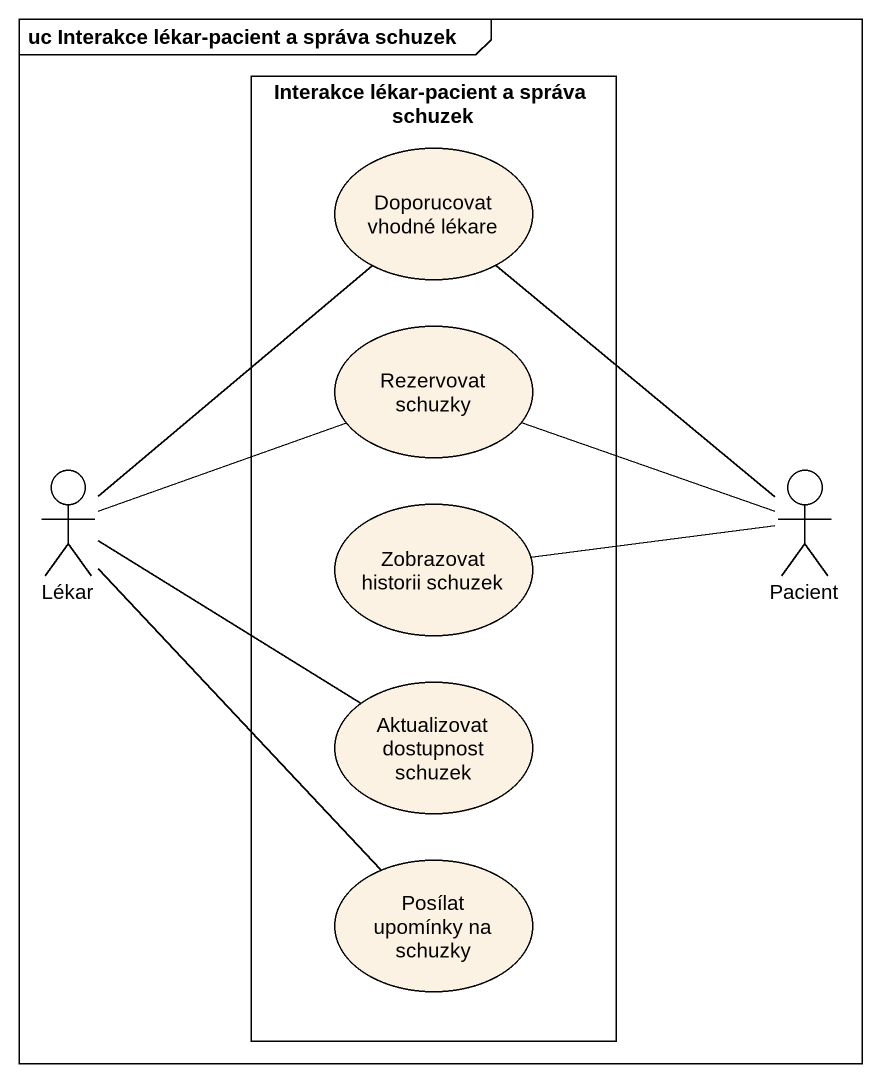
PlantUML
@startuml
mainframe uc Interakce lékar-pacient a správa schuzek
rectangle "Interakce lékar-pacient a správa schuzek" as Interakce_lékar_pacient_a {
  usecase "Doporucovat vhodné lékare" as Doporucovat_vhodné_lékare
  usecase "Rezervovat schuzky" as Rezervovat_schuzky
  usecase "Zobrazovat historii schuzek" as Zobrazovat_historii_schuzek
  usecase "Aktualizovat dostupnost schuzek" as Aktualizovat_dostupnost
  usecase "Posílat upomínky na schuzky" as Posílat_upomínky_na_schuzky
}
actor Lékar
actor Pacient
Lékar -up- Doporucovat_vhodné_lékare
Lékar -right- Rezervovat_schuzky
Lékar -right- Aktualizovat_dostupnost
Lékar -- Posílat_upomínky_na_schuzky
Pacient -up- Doporucovat_vhodné_lékare
Pacient -left- Rezervovat_schuzky
Pacient -left- Zobrazovat_historii_schuzek
@enduml
